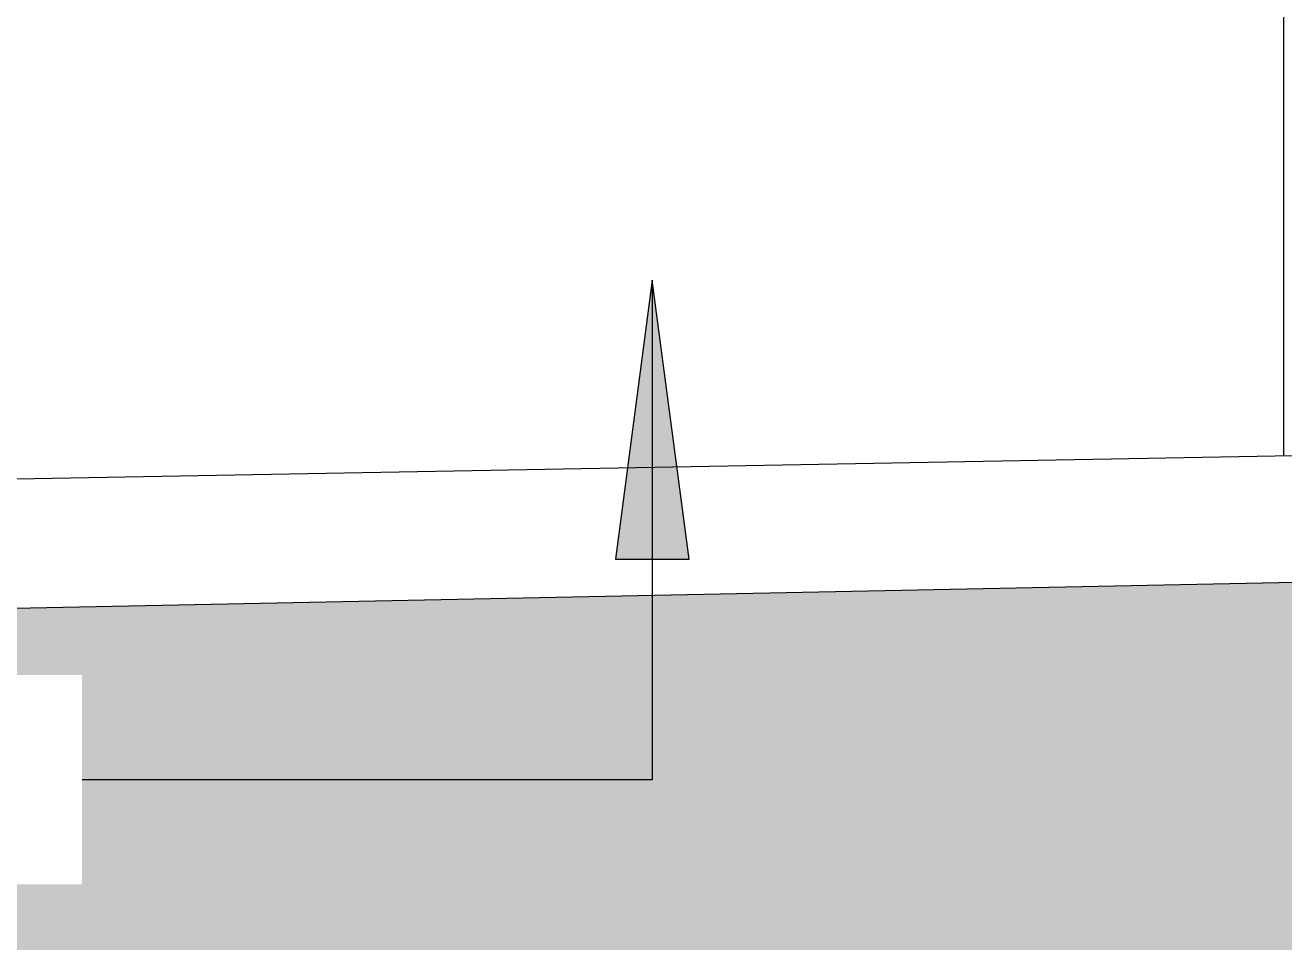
# Model space of a CAD drawing. Header units: millimetres. Extents: x -35517 to 139323, y -3702 to 5999.
# Drawn here: x -31613 to -30261, y -829 to 156 of the extents above; entities that cross this region are included whole.
import ezdxf

# ---------------------------------------------------------------- set-up
doc = ezdxf.new("R2010")
doc.units = ezdxf.units.MM
for name, color, linetype, lineweight in [('A-DETL-GENF', 92, 'Continuous', 5), ('A-DETL-THIN', 151, 'Continuous', 5), ('A-WALL', 113, 'Continuous', 9), ('C-TOPO', 7, 'Continuous', 5), ('G-ANNO-TEXT', 231, 'Continuous', 5)]:
    doc.layers.add(name, color=color, linetype=linetype, lineweight=lineweight)
doc.styles.add('Arial', font='arial.ttf', dxfattribs={"width": 0.9, "height": 150})

msp = doc.modelspace()

# ---------------------------------------------------------------- hatches: boundary and pattern name
at = {"layer": 'A-DETL-GENF'}
h = msp.add_hatch(dxfattribs=at)
h.set_pattern_fill('FP_39', style=0, pattern_type=2)
h.set_pattern_definition([(45, (23690.78, 31918.81), (0, 179.99969), [127.279, -127.279]), (45, (23720.78, 31888.81), (0, 179.99969), [127.279, -127.279]), (45, (23750.78, 31858.81), (0, 179.99969), [127.279, -127.279]), (315, (23780.78, 31858.81), (179.99969, 0), [127.279, -127.279]), (315, (23810.78, 31888.81), (179.99969, 0), [127.279, -127.279]), (315, (23840.78, 31918.81), (179.99969, 0), [127.279, -127.279])])
h.paths.add_polyline_path([(-320.6, -2901.7), (64.7, -2900.8), (523.6, -2898), (833.3, -2895.3), (1216.2, -2890.5), (1598, -2884.4), (1978.4, -2876.7), (2357.2, -2867.6), (2734.3, -2856.9), (3109.4, -2844.7), (3482.3, -2830.7), (3852.9, -2815), (4220.9, -2797.5), (4586.1, -2778.3), (4948.4, -2757.1), (5307.5, -2734), (5672.1, -2708.2), (5672.1, 676.2), (4827, 576.7), (121.3, 369.5), (-5670.9, 168.8), (-6748.1, 107.7), (-9451.9, 88.9), (-17174.8, 18.7), (-19292.2, -166.5), (-26828.4, -373.2), (-32357.1, -485.9), (-35516.6, -374), (-35516.6, -2145.2), (-35023.8, -2125.6), (-34465.8, -2105), (-33917.4, -2086.3), (-33378.2, -2069.7), (-32847.6, -2054.9), (-32325.2, -2042), (-31810.5, -2031), (-31302.9, -2021.8), (-30802, -2014.3), (-30307.2, -2008.5), (-29818.1, -2004.3), (-29334.2, -2001.8), (-28617, -2000.9), (-27908.7, -2003.4), (-27207.5, -2009.2), (-26511.9, -2018), (-25820.1, -2029.7), (-25130.5, -2044.3), (-24441.3, -2061.4), (-23751.1, -2081.1), (-23057.9, -2103.1), (-22360.3, -2127.3), (-21420.2, -2162.7), (-20465.1, -2201.3), (-19491.1, -2242.9), (-18240.9, -2298.4), (-15326.3, -2431.4), (-13618.3, -2508), (-12118.6, -2573), (-10863.4, -2625.2), (-9554.5, -2677.3), (-8188, -2728.8), (-7124.3, -2766.7), (-6398.6, -2790.9), (-5661.7, -2813.9), (-4915, -2835.1), (-4160.2, -2854.1), (-3398.9, -2870.5), (-2632.7, -2883.9), (-1863.2, -2893.9), (-1091.9, -2899.9), (-706.2, -2901.4)])
at = {"layer": 'G-ANNO-TEXT'}
msp.add_hatch(color=7, dxfattribs=at).paths.add_polyline_path([(-30938.9, -118.1), (-30978.4, -418.1), (-30899.4, -418.1)])

# ---------------------------------------------------------------- linework, layer by layer
at = {"layer": 'A-DETL-THIN'}
msp.add_line((-26764, -371.9), (-32357.1, -485.9), dxfattribs=at)
at = {"layer": 'A-WALL'}
msp.add_line((-30260.6, -306.9), (-30260.6, 275.3), dxfattribs=at)
at = {"layer": 'C-TOPO'}
msp.add_line((-18397.3, -88.2), (-34962.8, -393.6), dxfattribs=at)
msp.add_line((-18397.3, -88.2), (-34962.8, -393.6), dxfattribs=at)
at = {"layer": 'G-ANNO-TEXT', "color": 7}
for p, q in [((-30938.9, -118.1), (-30978.4, -418.1)), ((-30899.4, -418.1), (-30938.9, -118.1)), ((-30938.9, -118.1), (-30938.9, -655)), ((-30978.4, -418.1), (-30899.4, -418.1)), ((-30938.9, -655), (-31825.9, -655))]:
    msp.add_line(p, q, dxfattribs=at)

# ---------------------------------------------------------------- next in the draw order: texts
at = {"layer": 'G-ANNO-TEXT', "color": 7, "insert": (-34092.8, -580), "char_height": 150, "width": 2503.67, "attachment_point": 1, "style": 'Arial', "bg_fill": 3, "box_fill_scale": 1.25, "bg_fill_color": 256, "bg_fill_true_color": 13158600, "bg_fill_transparency": 0}
msp.add_mtext('Bagged plaster and paint', dxfattribs=at)

doc.saveas('drawing.dxf')
